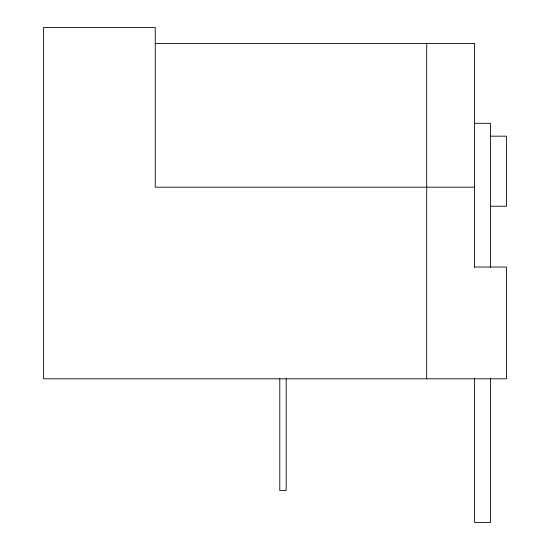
<?xml version="1.0" encoding="UTF-8"?>
<svg xmlns="http://www.w3.org/2000/svg" width="550" height="550" viewBox="0 0 550 550"><rect width="100%" height="100%" fill="white"/><g stroke="black" fill="none" stroke-linecap="round" stroke-linejoin="round"><path stroke-width="0.82" d="M155.244 43.471L474.595 43.471L474.595 267.279M474.595 123.303L490.566 123.303L490.566 267.197M490.566 136.173L506.529 136.173L506.529 206.243L490.566 206.243M474.595 187.179L155.244 187.179L155.244 27.5L43.471 27.5L43.471 378.792L506.529 378.792L506.529 267.018L474.595 267.018M490.566 378.613L490.566 522.5L474.595 522.5L474.595 378.792M426.697 43.471L426.697 378.792M286.179 378.792L286.179 490.566L279.792 490.566L279.792 378.792"/></g></svg>
